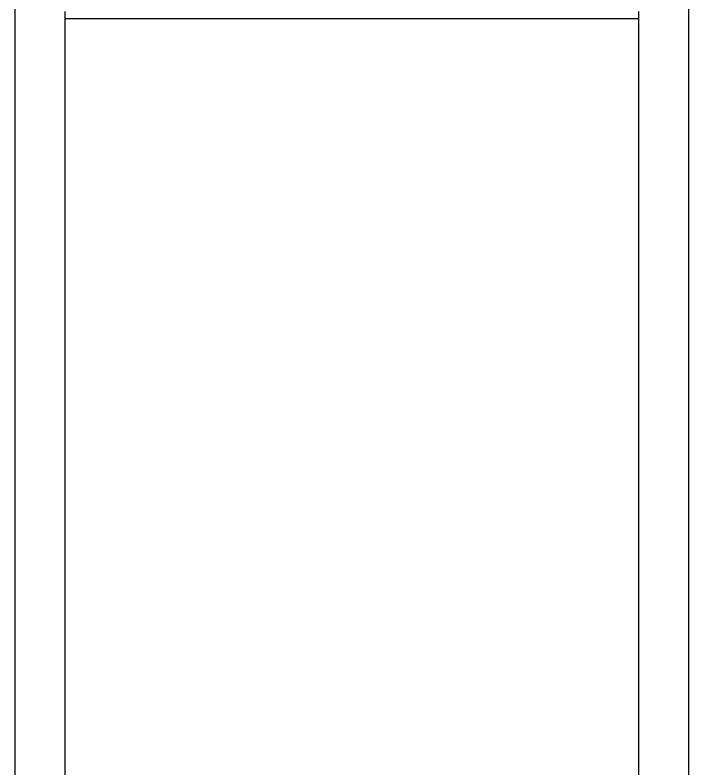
# Model space of a CAD drawing. Extents: x -24 to 123, y -44 to 344.
# Drawn here: x 0 to 94, y 78.3 to 183.5 of the extents above; entities that cross this region are included whole.
import ezdxf

# ---------------------------------------------------------------- set-up
doc = ezdxf.new("R2010")
doc.units = 0
doc.layers.get('0').update_dxf_attribs({"linetype": 'continuous'})

# ---------------------------------------------------------------- blocks, each defined once
blk = doc.blocks.new('FUSION037')
at = {"color": 0}
for p, q in [((0, 0), (0, 300)), ((94, 0), (94, 300)), ((7, 7), (7, 184)), ((87, 7), (87, 184)), ((7, 183), (87, 183)), ((7, 8), (7, 183))]:
    blk.add_line(p, q, dxfattribs=at)

msp = doc.modelspace()

# ---------------------------------------------------------------- block references
msp.add_blockref('FUSION037', (0, 0))

doc.saveas('drawing.dxf')
